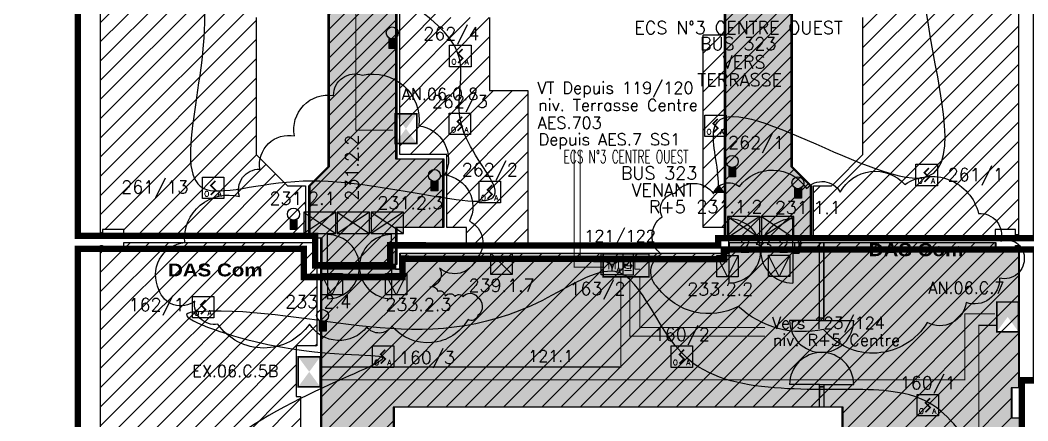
# Model space of a CAD drawing. Header units: millimetres. Extents: x 118.5 to 196.2, y -9.6 to 71.6.
# Drawn here: x 125.85 to 149.42, y 16.77 to 26.13 of the extents above; entities that cross this region are included whole.
import ezdxf
from ezdxf.enums import TextEntityAlignment as Align

# ---------------------------------------------------------------- set-up
doc = ezdxf.new("R2010")
doc.units = ezdxf.units.MM
for name, pattern in [('CACHE2', [4.7625, 3.175, -1.5875]), ('CONTINU', [0]), ('SLD', [0])]:
    doc.linetypes.add(name, pattern=pattern)
for name, color, linetype in [('ATEIS MISE EN SECURITE', 7, 'Continuous'), ('ATEIS ZONES MES', 7, 'Continuous'), ('JCC-ADRESSAGE', 6, 'Continuous'), ('JCC-ALARME GENERALE SELECTIVE', 3, 'Continuous'), ('JCC-CCF', 6, 'Continuous'), ('JCC-DECLENCHEUR MANUEL AVEC ISOLATEUR', 5, 'Continuous'), ('JCC-FILERIE SDI', 6, 'Continuous'), ('JCC-INDICATEUR ACTION', 1, 'Continuous'), ('JCC-LOCAUX', 4, 'Continuous'), ('JCC-OPTIQUE_A', 1, 'Continuous'), ('JCC-UAE-SDI', 7, 'Continuous'), ('JCC-VENTOUSE_PCF', 1, 'Continuous'), ('JCC-ZONING ZDA-ZDM', 5, 'Continuous'), ('PORTES', 8, 'Continuous')]:
    doc.layers.add(name, color=color, linetype=linetype)
doc.styles.add('ARIAL', font='')
doc.styles.add('HELVL', font='ROMAND.SHX')
doc.styles.add('LOCAUX', font='romans.shx', dxfattribs={"width": 0.75})
doc.styles.add('ROMANC', font='romanc')
doc.styles.get("Standard").update_dxf_attribs({"font": 'romans.shx'})
doc.styles.add('TEXTE', font='romans.shx')
doc.styles.get('ARIAL').set_extended_font_data('Arial Black')
pattern_1 = [(45, (127.22776, -4.50796), (-0.2245064, 0.2245064), [])]

# ---------------------------------------------------------------- blocks, each defined once
blk = doc.blocks.new('alarme générale selective')
at = {"layer": 'JCC-ALARME GENERALE SELECTIVE', "color": 0}
for p, q in [((2.5, -2.5), (-2.5, 2.5)), ((-2.5, -2.5), (2.5, 2.5))]:
    blk.add_line(p, q, dxfattribs=at)
blk.add_lwpolyline([(-2.5, 2.5), (2.5, 2.5), (2.5, -2.5), (-2.5, -2.5)], close=True, dxfattribs=at)
at = {"layer": 'JCC-ADRESSAGE', "style": 'TEXTE'}
blk.add_attdef('ADRESSE', text='', height=3, dxfattribs=at).set_placement((0, 5), align=Align.MIDDLE)
at = {"layer": 'JCC-LOCAUX', "style": 'LOCAUX', "width": 0.85, "flags": 8}
for p in [(0, 13.75), (0, 11.25), (0, 8.75)]:
    blk.add_attdef('PIECE', text='', height=1.75, dxfattribs=at).set_placement(p, align=Align.MIDDLE)
blk = doc.blocks.new('clapet coupe feu_Réarm élect')
at = {"layer": 'JCC-CCF'}
h = blk.add_hatch(color=0, dxfattribs=at)
h.paths.add_polyline_path([(-3.76, 2.5), (-3.76, -2.5), (0, 0)])
h.paths.add_polyline_path([(3.76, 2.5), (0, 0), (3.76, -2.5)])
at = {"layer": 'JCC-CCF', "color": 0}
for p, q in [((3.76, 2.5), (-3.76, -2.5)), ((-3.76, 2.5), (3.76, -2.5))]:
    blk.add_line(p, q, dxfattribs=at)
blk.add_lwpolyline([(3.76, 2.5), (-3.76, 2.5), (-3.76, -2.5), (3.76, -2.5)], close=True, dxfattribs=at)
at = {"layer": 'JCC-ADRESSAGE', "style": 'TEXTE'}
blk.add_attdef('ADRESSE', text='', height=3, dxfattribs=at).set_placement((0, 5), align=Align.MIDDLE)
at = {"layer": 'JCC-LOCAUX', "style": 'LOCAUX', "width": 0.85, "flags": 8}
for p in [(0, 13.75), (0, 11.25), (0, 8.75)]:
    blk.add_attdef('PIECE', text='', height=1.75, dxfattribs=at).set_placement(p, align=Align.MIDDLE)
blk = doc.blocks.new('ventouse PCF')
at = {"layer": 'JCC-VENTOUSE_PCF'}
blk.add_hatch(color=0, dxfattribs=at).paths.add_polyline_path([(0, -2.5), (2.5, 2.5), (-2.5, 2.5)])
at = {"layer": 'JCC-VENTOUSE_PCF', "color": 0}
for p, q in [((0, -2.5), (-2.5, 2.5)), ((2.5, 2.5), (0, -2.5))]:
    blk.add_line(p, q, dxfattribs=at)
blk.add_lwpolyline([(-2.5, 2.5), (2.5, 2.5), (2.5, -2.5), (-2.5, -2.5)], close=True, dxfattribs=at)
at = {"layer": 'JCC-ADRESSAGE', "style": 'TEXTE'}
blk.add_attdef('ADRESSE', text='', height=3, dxfattribs=at).set_placement((0, 5), align=Align.MIDDLE)
at = {"layer": 'JCC-LOCAUX', "style": 'LOCAUX', "width": 0.85, "flags": 8}
for p in [(0, 13.75), (0, 11.25), (0, 8.75)]:
    blk.add_attdef('PIECE', text='', height=1.75, dxfattribs=at).set_placement(p, align=Align.MIDDLE)
blk = doc.blocks.new('indicateur action')
at = {"layer": 'JCC-INDICATEUR ACTION'}
blk.add_hatch(color=0, dxfattribs=at).paths.add_polyline_path([(0.8, -0.05, -0.315344), (-0.8, -0.05), (-0.8, -2.5), (0.8, -2.5)])
at = {"layer": 'JCC-INDICATEUR ACTION', "color": 0}
for p, q in [((-0.8, -0.05), (-0.8, -2.5)), ((0.8, -0.05), (0.8, -2.5)), ((0.8, -2.5), (-0.8, -2.5))]:
    blk.add_line(p, q, dxfattribs=at)
blk.add_circle((0, 1.1), 1.4, dxfattribs=at)
at = {"layer": 'JCC-ADRESSAGE', "style": 'TEXTE'}
blk.add_attdef('ADRESSE', text='', height=3, dxfattribs=at).set_placement((0, 5), align=Align.MIDDLE)
at = {"layer": 'JCC-LOCAUX', "lineweight": 0, "style": 'LOCAUX', "width": 0.75, "flags": 8}
for p in [(0, 13.75), (0, 11.25), (0, 8.75)]:
    blk.add_attdef('PIECE', text='', height=1.75, dxfattribs=at).set_placement(p, align=Align.MIDDLE)
blk = doc.blocks.new('déclencheur manuel avec isolateur')
at = {"layer": 'JCC-DECLENCHEUR MANUEL AVEC ISOLATEUR', "color": 0}
for p, q in [((2.5, 2.5), (5.02, 2.5)), ((5.02, -2.5), (5.02, 2.5)), ((0, 0), (0, -1.66)), ((2.5, -2.5), (5.02, -2.5))]:
    blk.add_line(p, q, dxfattribs=at)
blk.add_lwpolyline([(-2.5, 2.5), (2.5, 2.5), (2.5, -2.5), (-2.5, -2.5)], close=True, dxfattribs=at)
blk.add_arc((0, 1.66), 1.66, 180, 0, dxfattribs=at)
at = {"layer": 'JCC-ADRESSAGE', "style": 'TEXTE'}
blk.add_attdef('ADRESSE', text='', height=3, dxfattribs=at).set_placement((0, 5), align=Align.MIDDLE)
at = {"layer": 'JCC-DECLENCHEUR MANUEL AVEC ISOLATEUR', "color": 0}
blk.add_text('ICC', height=1.668, rotation=90, dxfattribs=at).set_placement((3.76, 0), align=Align.MIDDLE_CENTER)
blk.add_text('A', height=1.25, dxfattribs=at).set_placement((1.5, -2), align=Align.CENTER)
at = {"layer": 'JCC-LOCAUX', "style": 'LOCAUX', "width": 0.85, "flags": 8}
for p in [(0, 13.75), (0, 11.25), (0, 8.75)]:
    blk.add_attdef('PIECE', text='', height=1.75, dxfattribs=at).set_placement(p, align=Align.MIDDLE)
blk = doc.blocks.new('optique_a')
at = {"layer": 'JCC-OPTIQUE_A', "color": 0}
blk.add_lwpolyline([(-2.5, 2.5), (2.5, 2.5), (2.5, -2.5), (-2.5, -2.5)], close=True, dxfattribs=at)
at = {"layer": 'JCC-OPTIQUE_A', "color": 0, "const_width": 0.385}
blk.add_lwpolyline([(0.54, 1.63), (-0.54, 0.54), (0.54, -0.54), (-0.54, -1.63)], dxfattribs=at)
at = {"layer": 'JCC-ADRESSAGE', "style": 'TEXTE'}
blk.add_attdef('ADRESSE', text='', height=3, dxfattribs=at).set_placement((0, 5), align=Align.MIDDLE)
at = {"layer": 'JCC-LOCAUX', "style": 'LOCAUX', "width": 0.85, "flags": 8}
for p in [(0, 13.75), (0, 11.25), (0, 8.75)]:
    blk.add_attdef('PIECE', text='', height=1.75, dxfattribs=at).set_placement(p, align=Align.MIDDLE)
at = {"layer": 'JCC-OPTIQUE_A', "color": 0}
for s, p in [('O', (-1.5, -2)), ('A', (1.5, -2))]:
    blk.add_text(s, height=1.25, dxfattribs=at).set_placement(p, align=Align.CENTER)
blk = doc.blocks.new("VOLETS D'AMENEE D'AIR DESENFUMAGE")
at = {"color": 3, "linetype": 'SLD', "const_width": 0.373}
blk.add_lwpolyline([(0, 5.12), (0, 0), (6.97, 0), (6.97, 5.12)], close=True, dxfattribs=at)
at = {"color": 3, "linetype": 'SLD'}
blk.add_solid([(0, 5.12), (0, 0), (6.97, 0), (6.97, 5.12)], dxfattribs=at)
blk = doc.blocks.new('A$C20DD5AA8')
at = {"color": 4, "linetype": 'Continuous', "const_width": 0.364}
blk.add_lwpolyline([(0.18, 5.52), (0.18, 0.18), (10.88, 0.18), (10.88, 5.52)], close=True, dxfattribs=at)
at = {"linetype": 'Continuous', "style": 'ROMANC'}
blk.add_text('MD4L', height=2.183, dxfattribs=at).set_placement((1.13, 2))
blk = doc.blocks.new("VOLETS D'EXTRACTION DE DESENFUMAGE")
at = {"color": 1, "linetype": 'SLD', "const_width": 0.373}
blk.add_lwpolyline([(0, 5.12), (0, 0), (6.97, 0), (6.97, 5.12)], close=True, dxfattribs=at)
at = {"color": 1, "linetype": 'SLD'}
blk.add_solid([(0, 5.12), (0, 0), (6.97, 0), (6.97, 5.12)], dxfattribs=at)

msp = doc.modelspace()

# ---------------------------------------------------------------- hatches: boundary and pattern name
at = {"layer": 'ATEIS ZONES MES'}
h = msp.add_hatch(dxfattribs=at)
h.set_pattern_fill('DOTS', color=5, scale=0.1, style=0)
h.set_pattern_definition([(0, (161.65728, -4.50796), (0.079375, 0.15875), [0, -0.15875])])
h.paths.add_polyline_path([(142.359, 37.877), (142.359, 21.042), (144.359, 21.042), (144.359, 22.262), (143.909, 22.712), (143.909, 26.473), (144.359, 26.923), (144.359, 29.462), (143.909, 29.912), (143.909, 33.673), (144.359, 34.123), (144.359, 36.662), (143.909, 37.112), (143.909, 40.872), (144.359, 41.322), (144.359, 42.992), (145.959, 42.992), (145.959, 44.472), (141.539, 44.472), (141.539, 47.827), (139.609, 47.827), (139.609, 44.562), (139.159, 44.112), (139.159, 42.492), (134.429, 42.492), (134.429, 42.617), (132.634, 42.617), (132.634, 41.272), (133.084, 40.822), (133.084, 37.112), (132.634, 36.662), (132.634, 34.122), (133.084, 33.672), (133.084, 29.912), (132.634, 29.462), (132.634, 26.923), (133.084, 26.473), (133.084, 22.712), (132.634, 22.262), (132.634, 21.042), (132.919, 21.042), (132.919, 20.423), (134.659, 20.423), (134.659, 21.292), (135.758, 21.292), (135.758, 22.892), (134.659, 22.892), (134.659, 40.611), (135.819, 40.611), (135.819, 40.011), (134.759, 40.011), (134.759, 37.877)])
h = msp.add_hatch(dxfattribs=at)
h.set_pattern_fill('DOTS', color=1, scale=0.1, style=0)
h.set_pattern_definition([(0, (154.57804, -4.50796), (0.079375, 0.15875), [0, -0.15875])])
h.paths.add_polyline_path([(132.906, 20.323), (134.646, 20.323), (134.646, 20.319), (134.746, 20.319), (134.746, 20.692), (138.166, 20.692), (142.441, 20.692), (142.441, 20.942), (143.991, 20.942), (144.564, 20.942), (148.671, 20.942), (148.671, 20.742), (149.146, 20.742), (149.146, 20.868), (149.219, 20.868), (149.216, 17.542), (149.046, 17.542), (149.046, 16.842), (149.246, 16.842), (149.246, 12.267), (149.246, 9.257), (139.557, 9.257), (139.557, 10.992), (140.082, 10.992), (140.082, 11.557), (142.274, 11.557), (142.276, 11.557), (142.276, 10.992), (145.096, 10.992), (145.096, 17.092), (134.596, 17.092), (134.596, 13.843), (132.906, 13.843)])
at = {"layer": 'JCC-FILERIE SDI'}
msp.add_hatch(color=1, dxfattribs=at).paths.add_polyline_path([(142.069, 22.111), (142.305, 22.111), (142.187, 22.267)])
at = {"layer": 'JCC-ZONING ZDA-ZDM'}
h = msp.add_hatch(dxfattribs=at)
h.set_pattern_fill('ANSI31', color=56, scale=0.075, style=0)
h.set_pattern_definition([(45, (127.22776, -4.50796), (-0.1683798, 0.1683798), [])])
h.paths.add_polyline_path([(142.328, 37.877), (142.328, 21.042), (144.328, 21.042), (144.328, 22.262), (143.878, 22.712), (143.878, 26.473), (144.328, 26.923), (144.328, 29.462), (143.878, 29.912), (143.878, 33.673), (144.328, 34.123), (144.328, 36.662), (143.878, 37.112), (143.878, 40.872), (144.328, 41.322), (144.328, 42.992), (145.928, 42.992), (145.928, 44.472), (141.508, 44.472), (141.508, 47.827), (139.578, 47.827), (139.578, 44.562), (139.128, 44.112), (139.128, 42.492), (134.398, 42.492), (134.398, 42.617), (132.603, 42.617), (132.603, 41.272), (133.053, 40.822), (133.053, 37.112), (132.603, 36.662), (132.603, 34.122), (133.053, 33.672), (133.053, 29.912), (132.603, 29.462), (132.603, 26.923), (133.053, 26.473), (133.053, 22.712), (132.603, 22.262), (132.603, 21.042), (132.888, 21.042), (132.888, 20.423), (134.628, 20.423), (134.628, 21.292), (135.727, 21.292), (135.727, 22.892), (134.628, 22.892), (134.628, 40.611), (135.788, 40.611), (135.788, 40.011), (134.728, 40.011), (134.728, 37.877)])
h = msp.add_hatch(dxfattribs=at)
h.set_pattern_fill('ANSI31', color=4, scale=0.1, style=0)
h.set_pattern_definition(pattern_1)
edge = h.paths.add_edge_path()
edge.add_line((126.383, 42.492), (132.523, 42.492))
edge.add_line((132.523, 42.492), (132.523, 41.272))
edge.add_line((132.523, 41.272), (132.103, 41.272))
edge.add_line((132.103, 41.272), (131.373, 40.542))
edge.add_line((131.373, 40.542), (131.373, 37.392))
edge.add_line((131.373, 37.392), (132.103, 36.662))
edge.add_line((132.103, 36.662), (132.523, 36.662))
edge.add_line((132.523, 36.662), (132.551, 35.298))
edge.add_line((132.551, 35.298), (132.551, 34.122))
edge.add_line((132.551, 34.122), (132.103, 34.122))
edge.add_line((132.103, 34.122), (131.373, 33.392))
edge.add_line((131.373, 33.392), (131.373, 30.192))
edge.add_line((131.373, 30.192), (132.103, 29.462))
edge.add_line((132.103, 29.462), (132.523, 29.462))
edge.add_line((132.523, 29.462), (132.523, 28.242))
edge.add_line((132.523, 28.242), (132.523, 26.923))
edge.add_line((132.523, 26.923), (132.103, 26.923))
edge.add_line((132.103, 26.923), (131.373, 26.193))
edge.add_line((131.373, 26.193), (131.373, 22.992))
edge.add_line((131.373, 22.992), (132.103, 22.262))
edge.add_line((132.103, 22.262), (132.523, 22.262))
edge.add_line((132.523, 22.262), (132.523, 21.042))
edge.add_line((132.523, 21.042), (128.278, 21.042))
edge.add_line((128.278, 21.042), (128.278, 21.242))
edge.add_line((128.278, 21.242), (127.778, 21.242))
edge.add_line((127.778, 21.242), (127.778, 21.117))
edge.add_line((127.778, 21.117), (127.733, 21.117))
edge.add_line((127.733, 21.117), (127.733, 28.092))
edge.add_line((127.733, 28.092), (127.733, 28.292))
edge.add_line((127.733, 28.292), (126.383, 28.292))
edge.add_line((126.383, 28.292), (126.383, 42.492))
h = msp.add_hatch(dxfattribs=at)
h.set_pattern_fill('ANSI31', color=4, scale=0.1, style=0)
h.set_pattern_definition(pattern_1)
h.paths.add_polyline_path([(144.408, 42.542), (148.678, 42.542), (148.678, 42.442), (149.198, 42.442), (149.198, 21.117), (149.128, 21.117), (149.128, 21.242), (148.653, 21.242), (148.653, 21.042), (144.408, 21.042), (144.408, 22.24), (144.408, 22.262), (144.828, 22.262), (144.91, 22.344), (145.558, 22.992), (145.558, 26.193), (144.828, 26.923), (144.408, 26.923), (144.408, 28.316), (144.408, 29.462), (144.828, 29.462), (145.558, 30.192), (145.558, 33.393), (144.828, 34.123), (144.408, 34.123), (144.408, 36.662), (144.828, 36.662), (144.91, 36.744), (145.558, 37.392), (145.558, 40.592), (144.828, 41.322), (144.408, 41.322)])
h = msp.add_hatch(dxfattribs=at)
h.set_pattern_fill('ANSI31', color=31, scale=0.1, style=0)
h.set_pattern_definition(pattern_1)
h.paths.add_polyline_path([(142.228, 30.642), (137.428, 30.642), (137.428, 28.292), (135.826, 28.292), (135.826, 27.992), (135.826, 26.292), (135.826, 26.192), (136.826, 26.192), (136.826, 24.592), (136.826, 24.492), (137.728, 24.492), (137.728, 20.842), (136.287, 20.842), (136.287, 21.292), (135.827, 21.292), (135.827, 22.992), (134.728, 22.992), (134.728, 37.777), (142.228, 37.777), (142.228, 35.642), (141.828, 35.642), (141.828, 35.142), (142.228, 35.142)])
h = msp.add_hatch(dxfattribs=at)
h.set_pattern_fill('ANSI31', color=31, scale=0.1, style=0)
h.set_pattern_definition(pattern_1)
h.paths.add_polyline_path([(142.328, 21.292), (141.828, 21.292), (141.828, 25.792), (142.328, 25.792)])
h = msp.add_hatch(dxfattribs=at)
h.set_pattern_fill('ANSI31', color=201, scale=0.1, style=0)
h.set_pattern_definition(pattern_1)
edge = h.paths.add_edge_path()
edge.add_line((127.733, 20.868), (127.778, 20.868))
edge.add_line((127.778, 20.868), (127.778, 20.742))
edge.add_line((127.778, 20.742), (128.278, 20.742))
edge.add_line((128.278, 20.742), (128.278, 20.942))
edge.add_line((128.278, 20.942), (132.788, 20.942))
edge.add_line((132.788, 20.942), (132.788, 18.522))
edge.add_line((132.788, 18.522), (132.308, 18.522))
edge.add_line((132.308, 18.522), (132.308, 17.342))
edge.add_line((132.308, 17.342), (132.408, 17.342))
edge.add_line((132.408, 17.342), (132.408, 16.527))
edge.add_line((132.408, 16.527), (132.788, 16.527))
edge.add_line((132.788, 16.527), (132.788, 13.742))
edge.add_line((132.788, 13.742), (134.578, 13.743))
edge.add_line((134.578, 13.743), (134.578, 13.492))
edge.add_line((134.578, 13.492), (135.178, 13.492))
edge.add_line((135.178, 13.492), (135.178, 13.692))
edge.add_line((135.178, 13.692), (139.438, 13.692))
edge.add_line((139.438, 13.692), (139.438, 9.257))
edge.add_line((139.438, 9.257), (139.028, 9.257))
edge.add_line((139.028, 9.257), (139.028, 9.157))
edge.add_line((139.028, 9.157), (146.308, 9.157))
edge.add_line((146.308, 9.157), (146.308, 8.677))
edge.add_line((146.308, 8.677), (147.388, 8.677))
edge.add_line((147.388, 8.677), (147.388, 6.617))
edge.add_line((147.388, 6.617), (141.228, 6.617))
edge.add_line((141.228, 6.617), (141.228, 6.621))
edge.add_line((141.228, 6.621), (141.228, 7.067))
edge.add_line((141.228, 7.067), (140.628, 7.067))
edge.add_line((140.628, 7.067), (140.628, 6.855))
edge.add_line((140.628, 6.855), (133.628, 6.855))
edge.add_line((133.628, 6.855), (133.628, 7.142))
edge.add_line((133.628, 7.142), (133.428, 7.142))
edge.add_line((133.428, 7.142), (133.382, 7.142))
edge.add_line((133.382, 7.142), (131.678, 7.142))
edge.add_line((131.678, 7.142), (131.678, 6.742))
edge.add_line((131.678, 6.742), (127.733, 6.742))
edge.add_line((127.733, 6.742), (127.733, 20.868))
h = msp.add_hatch(dxfattribs=at)
h.set_pattern_fill('ANSI31', color=113, scale=0.1, style=0)
h.set_pattern_definition(pattern_1)
h.paths.add_polyline_path([(132.888, 20.323), (134.628, 20.323), (134.628, 20.319), (134.728, 20.319), (134.728, 20.692), (138.148, 20.692), (142.422, 20.692), (142.422, 20.942), (143.972, 20.942), (144.546, 20.942), (148.653, 20.942), (148.653, 20.742), (149.128, 20.742), (149.128, 20.868), (149.2, 20.868), (149.198, 17.542), (149.028, 17.542), (149.028, 16.842), (149.228, 16.842), (149.228, 12.267), (149.228, 9.257), (139.538, 9.257), (139.538, 10.992), (140.063, 10.992), (140.063, 11.557), (142.255, 11.557), (142.258, 11.557), (142.258, 10.992), (145.078, 10.992), (145.078, 17.092), (134.578, 17.092), (134.578, 13.843), (132.888, 13.843)])

# ---------------------------------------------------------------- linework, layer by layer
at = {"layer": 'ATEIS MISE EN SECURITE', "color": 3, "const_width": 0.025}
msp.add_lwpolyline([(134.692, 38.12), (133.701, 38.12), (133.701, 23.566), (134.573, 23.566)], dxfattribs=at)
at = {"layer": 'ATEIS MISE EN SECURITE', "color": 1, "linetype": 'CACHE2', "ltscale": 0.1, "const_width": 0.025}
for points in [[(139.472, 20.361), (138.811, 20.361), (138.811, 23.08)], [(140.112, 20.118), (140.112, 18.753), (143.272, 18.753)]]:
    msp.add_lwpolyline(points, dxfattribs=at)
at = {"layer": 'ATEIS MISE EN SECURITE', "color": 5, "linetype": 'CACHE2', "ltscale": 0.1, "const_width": 0.025}
msp.add_lwpolyline([(139.477, 20.512), (138.946, 20.512), (138.946, 23.077)], dxfattribs=at)
at = {"layer": 'ATEIS MISE EN SECURITE', "color": 3, "linetype": 'CONTINU', "const_width": 0.025}
for points in [[(139.899, 20.133), (139.899, 18.03), (132.876, 18.03)], [(132.876, 17.729), (147.943, 17.729), (147.943, 19.272), (148.649, 19.272)], [(148.677, 19.003), (148.27, 19.003), (148.27, 10.912), (146.94, 10.912), (146.94, 9.208)]]:
    msp.add_lwpolyline(points, dxfattribs=at)
at = {"layer": 'ATEIS MISE EN SECURITE', "color": 4, "linetype": 'CACHE2', "ltscale": 0.1, "const_width": 0.025}
msp.add_lwpolyline([(140.343, 20.118), (140.343, 18.952), (143.272, 18.952)], dxfattribs=at)
at = {"layer": 'ATEIS ZONES MES', "color": 5}
for points in [[(144.359, 42.992), (144.359, 41.322), (143.909, 40.872), (143.909, 37.112), (144.359, 36.662), (144.359, 34.183), (144.359, 34.123), (143.909, 33.673), (143.909, 29.912), (144.359, 29.462), (144.359, 26.923), (143.909, 26.473), (143.909, 22.712), (144.359, 22.262), (144.359, 21.042), (143.909, 21.042), (142.453, 21.042), (142.359, 21.042), (142.359, 21.292)], [(134.659, 40.611), (134.659, 22.892), (135.758, 22.892), (135.758, 21.292), (134.659, 21.292), (134.659, 21.042), (134.659, 20.423), (132.919, 20.423), (132.919, 21.042), (132.634, 21.042), (132.634, 21.102), (132.634, 22.262), (133.084, 22.712), (133.084, 26.473)], [(142.359, 21.292), (142.359, 37.877)]]:
    msp.add_lwpolyline(points, dxfattribs=at)
at = {"layer": 'ATEIS ZONES MES', "color": 1}
for points in [[(132.906, 20.323), (134.646, 20.323), (134.646, 20.319), (134.746, 20.319), (134.746, 20.692), (138.166, 20.692), (142.441, 20.692), (142.441, 20.942), (143.991, 20.942), (144.564, 20.942), (148.671, 20.942), (148.671, 20.742), (149.146, 20.742), (149.146, 20.868), (149.219, 20.868), (149.216, 17.542), (149.046, 17.542), (149.046, 16.842), (149.246, 16.842), (149.246, 12.267)], [(132.906, 13.843), (132.906, 20.323)], [(145.096, 10.992), (145.096, 17.092), (134.596, 17.092), (134.596, 13.843)]]:
    msp.add_lwpolyline(points, dxfattribs=at)
at = {"layer": 'JCC-CCF'}
for points in [[(130.985, 22.01, -0.520567), (131.458, 22.652, -0.520567), (132.269, 23.429, -0.520567), (133.181, 24.374, -0.520567), (133.857, 24.847, -0.520567), (135.176, 23.665, -0.520567), (135.784, 22.517, -0.520567), (136.358, 21.436, -0.520567), (136.513, 20.555, -0.520567), (135.662, 20.338, -0.520567), (135.434, 19.894, -0.520567), (135.609, 19.802, -0.520567), (135.793, 19.687, -0.520567), (136.024, 19.676, -0.520567), (136.214, 19.671, -0.520567), (136.537, 19.671, -0.520567), (136.553, 19.23, -0.520567), (136.328, 19.141, -0.520567), (134.544, 18.984, -0.520567), (133.961, 18.965, -0.520567), (132.62, 19.032, -0.520567), (130.474, 19.032, -0.520567), (129.937, 19.568, -0.520567), (129.099, 19.836, -0.520567), (129.702, 20.942, -0.520567)], [(142.648, 19.443, -0.36891), (140.777, 19.874, -0.520567), (140.844, 20.669, -0.520567), (140.866, 21.536, -0.520567), (141.169, 22.094, -0.520567), (142.067, 22.079, -0.520567), (142.674, 22.245, -0.520567), (144.244, 22.198, -0.520567), (145.032, 22.113, -0.520567), (146.544, 22.295, -0.520567), (148.264, 21.618, -0.520567), (148.785, 20.967, -0.520567), (149.333, 20.602, -0.520567), (148.759, 20.107, -0.520567), (147.977, 19.534, -0.520567), (147.065, 19.066, -0.520567), (144.641, 18.909, -0.24614)]]:
    msp.add_lwpolyline(points, format="xyb", close=True, dxfattribs=at)
at = {"layer": 'JCC-FILERIE SDI', "color": 1}
for p, q in [((142.187, 22.267), (142.069, 22.111)), ((142.187, 22.267), (142.069, 22.111)), ((142.187, 22.267), (142.305, 22.111)), ((142.187, 22.267), (142.305, 22.111)), ((142.069, 22.111), (142.305, 22.111)), ((142.069, 22.111), (142.305, 22.111))]:
    msp.add_line(p, q, dxfattribs=at)
at = {"layer": 'JCC-FILERIE SDI', "color": 1, "start_tangent": (0, 1), "end_tangent": (0, -1)}
msp.add_spline([(142.187, 22.267), (142.076, 23.571), (147.083, 22.485), (147.052, 26.311), (147.117, 29.565), (147.141, 33.994), (147.164, 36.571), (147.188, 41.331), (143.828, 42.492), (137.14, 43.95), (140.516, 39.984), (139.315, 40.057), (136.944, 40.858), (135.051, 41.237), (129.136, 41.142), (131.62, 39.936), (129.207, 36.957), (129.254, 33.993), (129.183, 29.281), (130.13, 26.727), (130.13, 22.211), (132.472, 22.377), (136.944, 22.235), (136.163, 23.725), (136.092, 25.356), (133.915, 27.555), (136.518, 29.754), (136.281, 33.584), (136.872, 36.098), (133.796, 37.635), (134.269, 40.213), (135.381, 39.716), (139.048, 38.676), (143.402, 40.283), (143.165, 38.416), (143.094, 37.115), (140.563, 36.335), (139.971, 32.859), (143.418, 31.288), (143.19, 28.455), (143.206, 26.362)], degree=3, dxfattribs=at)
at = {"layer": 'JCC-FILERIE SDI', "color": 3}
msp.add_open_spline([(148.2, 12.271), (148.391, 12.315), (148.713, 12.433), (149.343, 14.162), (148.109, 16.483), (146.466, 17.807), (141.029, 17.049), (140.302, 21.022), (135.747, 17.862), (132.736, 19.502), (129.306, 19.274), (132.273, 18.152), (136.336, 18.593), (128.213, 16.286), (129.983, 9.235), (136.567, 9.023), (141.224, 14.469), (143.089, 10.32), (138.831, 7.259), (147.85, 6.685), (143.543, 9.987), (145.195, 10.72), (145.614, 10.72)], degree=3, knots=[1.866317, 1.866317, 1.866317, 1.866317, 2.499303, 2.694727, 7.612562, 10.175746, 13.514039, 16.20986, 17.947167, 25.967359, 26.198536, 27.853692, 30.854389, 35.829054, 40.914072, 46.736332, 52.711675, 54.502322, 57.599878, 61.986616, 64.492387, 65.749976, 65.749976, 65.749976, 65.749976], dxfattribs=at)
at = {"layer": 'JCC-ZONING ZDA-ZDM', "color": 56}
for points in [[(144.328, 42.992), (144.328, 41.322), (143.878, 40.872), (143.878, 37.112), (144.328, 36.662), (144.328, 34.183), (144.328, 34.123), (143.878, 33.673), (143.878, 29.912), (144.328, 29.462), (144.328, 26.923), (143.878, 26.473), (143.878, 22.712), (144.328, 22.262), (144.328, 21.042), (143.878, 21.042), (142.422, 21.042), (142.328, 21.042), (142.328, 21.292)], [(134.628, 40.611), (134.628, 22.892), (135.727, 22.892), (135.727, 21.292), (134.628, 21.292), (134.628, 21.042), (134.628, 20.423), (132.888, 20.423), (132.888, 21.042), (132.603, 21.042), (132.603, 21.102), (132.603, 22.262), (133.053, 22.712), (133.053, 26.473)], [(142.328, 21.292), (142.328, 37.877)]]:
    msp.add_lwpolyline(points, dxfattribs=at)
at = {"layer": 'JCC-ZONING ZDA-ZDM', "const_width": 0.15}
msp.add_lwpolyline([(125.927, 42.692), (125.927, 28.092), (127.202, 28.092), (127.202, 21.092), (128.127, 21.092), (128.127, 21.092), (128.127, 21.092), (128.127, 21.092), (128.127, 21.092), (128.127, 21.092), (132.754, 21.092), (132.754, 20.405), (134.505, 20.405), (134.505, 20.671), (134.505, 20.872), (142.177, 20.866), (142.177, 21.042), (149.608, 21.042), (149.608, 42.612), (145.667, 42.612), (145.667, 42.712)], dxfattribs=at)
at = {"layer": 'JCC-ZONING ZDA-ZDM', "color": 4}
for points in [[(149.198, 42.442), (149.198, 21.117), (149.128, 21.117), (149.128, 21.242), (148.653, 21.242), (148.653, 21.042), (144.408, 21.042), (144.408, 22.24), (144.408, 22.262), (144.828, 22.262), (144.91, 22.344), (145.558, 22.992), (145.558, 26.193)], [(131.373, 26.193), (131.373, 22.992), (132.103, 22.262), (132.523, 22.262), (132.523, 21.042), (128.278, 21.042), (128.278, 21.242), (127.778, 21.242), (127.778, 21.117), (127.733, 21.117), (127.733, 28.092)]]:
    msp.add_lwpolyline(points, dxfattribs=at)
at = {"layer": 'JCC-ZONING ZDA-ZDM', "color": 31}
msp.add_lwpolyline([(136.826, 26.192), (136.826, 24.592), (136.826, 24.492), (137.728, 24.492), (137.728, 20.842), (136.287, 20.842), (136.287, 21.292), (135.827, 21.292), (135.827, 22.992), (134.728, 22.992), (134.728, 37.777)], dxfattribs=at)
msp.add_lwpolyline([(142.328, 25.792), (142.328, 21.292), (141.828, 21.292), (141.828, 25.792)], close=True, dxfattribs=at)
at = {"layer": 'JCC-ZONING ZDA-ZDM', "color": 17, "const_width": 0.15}
msp.add_lwpolyline([(149.427, 20.775), (149.608, 20.775), (149.608, 17.717), (149.277, 17.717), (149.277, 9.257), (147.249, 9.253), (147.249, 6.617), (127.202, 6.617), (127.202, 20.792), (132.487, 20.792), (132.487, 20.132), (134.796, 20.132), (134.796, 20.56), (142.272, 20.55), (142.313, 20.55), (142.313, 20.775), (149.608, 20.775)], dxfattribs=at)
at = {"layer": 'JCC-ZONING ZDA-ZDM', "color": 201}
for points in [[(127.733, 20.868), (127.778, 20.868), (127.778, 20.742), (128.278, 20.742), (128.278, 20.942), (132.788, 20.942), (132.788, 18.522), (132.308, 18.522), (132.308, 17.342), (132.408, 17.342), (132.408, 16.527)], [(127.733, 6.742), (127.733, 20.868)]]:
    msp.add_lwpolyline(points, dxfattribs=at)
at = {"layer": 'JCC-ZONING ZDA-ZDM', "color": 113}
for points in [[(132.888, 20.323), (134.628, 20.323), (134.628, 20.319), (134.728, 20.319), (134.728, 20.692), (138.148, 20.692), (142.422, 20.692), (142.422, 20.942), (143.972, 20.942), (144.546, 20.942), (148.653, 20.942), (148.653, 20.742), (149.128, 20.742), (149.128, 20.868), (149.2, 20.868), (149.198, 17.542), (149.028, 17.542), (149.028, 16.842), (149.228, 16.842), (149.228, 12.267)], [(132.888, 13.843), (132.888, 20.323)], [(145.078, 10.992), (145.078, 17.092), (134.578, 17.092), (134.578, 13.843)]]:
    msp.add_lwpolyline(points, dxfattribs=at)
at = {"layer": 'PORTES', "linetype": 'Continuous'}
for p, q in [((142.422, 20.792), (142.422, 21.492)), ((143.922, 20.792), (143.922, 21.492)), ((142.372, 20.792), (142.328, 20.792)), ((142.372, 20.692), (142.372, 20.792)), ((142.372, 20.792), (142.422, 20.792)), ((142.422, 20.792), (142.422, 20.692)), ((143.972, 20.792), (143.922, 20.792)), ((143.922, 20.792), (143.922, 20.692)), ((143.972, 20.792), (143.972, 20.942)), ((143.972, 20.692), (143.972, 20.942)), ((143.972, 20.692), (143.972, 20.792)), ((144.072, 20.692), (144.072, 20.942)), ((144.072, 20.942), (144.072, 20.692)), ((144.546, 19.169), (144.546, 20.942)), ((144.546, 19.169), (144.546, 20.942)), ((144.646, 19.169), (144.646, 20.942)), ((144.646, 20.942), (144.646, 19.169)), ((134.628, 20.692), (134.628, 20.319)), ((134.628, 20.319), (134.628, 20.692)), ((134.728, 20.319), (134.728, 20.692)), ((134.728, 20.692), (134.728, 20.319)), ((142.372, 20.692), (142.328, 20.692)), ((142.422, 20.692), (142.372, 20.692)), ((142.422, 20.692), (142.422, 19.992)), ((143.922, 20.692), (143.922, 19.992)), ((143.922, 20.692), (143.972, 20.692)), ((143.972, 20.692), (144.072, 20.692)), ((144.072, 20.692), (143.972, 20.692)), ((132.988, 20.423), (132.888, 20.423)), ((132.888, 20.423), (132.988, 20.423)), ((132.988, 20.323), (132.888, 20.323)), ((132.988, 20.323), (132.888, 20.323)), ((132.988, 20.423), (132.988, 20.323)), ((134.588, 20.423), (134.628, 20.423)), ((134.588, 20.423), (134.588, 20.323)), ((134.588, 20.423), (134.628, 20.423)), ((134.588, 20.323), (134.588, 20.423)), ((134.628, 20.323), (134.588, 20.323)), ((134.628, 20.423), (134.628, 20.319)), ((134.628, 20.423), (134.628, 20.319)), ((134.628, 20.319), (134.728, 20.319)), ((134.728, 20.319), (134.628, 20.319)), ((144.646, 19.169), (144.546, 19.169)), ((144.546, 17.569), (144.546, 17.342)), ((144.546, 17.569), (144.646, 17.569)), ((144.546, 17.092), (144.546, 17.569)), ((144.646, 17.569), (144.646, 17.342)), ((144.646, 17.569), (144.646, 17.092))]:
    msp.add_line(p, q, dxfattribs=at)
at = {"layer": 'PORTES'}
for p, q in [((133.038, 20.423), (133.038, 21.123)), ((134.538, 20.423), (134.538, 21.123)), ((132.988, 20.323), (132.988, 20.423)), ((132.988, 20.423), (133.038, 20.423)), ((133.038, 20.323), (132.988, 20.323)), ((133.038, 20.423), (133.038, 20.323)), ((133.038, 20.323), (133.038, 19.623)), ((134.588, 20.423), (134.538, 20.423)), ((134.538, 20.423), (134.538, 20.323)), ((134.538, 20.323), (134.538, 19.623)), ((134.538, 20.323), (134.588, 20.323)), ((134.588, 20.323), (134.588, 20.423)), ((144.546, 19.119), (143.846, 19.119)), ((144.646, 19.169), (144.546, 19.169)), ((144.546, 19.169), (144.546, 19.119)), ((144.546, 19.119), (144.646, 19.119)), ((144.646, 19.119), (144.646, 19.169)), ((144.646, 19.119), (145.346, 19.119)), ((144.546, 17.619), (143.846, 17.619)), ((144.546, 17.569), (144.546, 17.619)), ((144.546, 17.619), (144.646, 17.619)), ((144.646, 17.569), (144.546, 17.569)), ((144.646, 17.619), (145.346, 17.619)), ((144.646, 17.619), (144.646, 17.569))]:
    msp.add_line(p, q, dxfattribs=at)
at = {"layer": 'PORTES', "linetype": 'Continuous'}
for centre, start, end in [((142.422, 20.742), 270, 90), ((143.922, 20.742), 90, 270)]:
    msp.add_arc(centre, 0.75, start, end, dxfattribs=at)
at = {"layer": 'PORTES'}
for centre, start, end in [((133.038, 20.373), 270, 90), ((134.538, 20.373), 90, 270), ((144.596, 19.119), 180.0187, 0.0187), ((144.596, 17.619), 0.0187, 180.0187)]:
    msp.add_arc(centre, 0.75, start, end, dxfattribs=at)

# ---------------------------------------------------------------- block references
at = {"layer": 'ATEIS MISE EN SECURITE', "linetype": 'Continuous', "xscale": 0.1, "yscale": 0.1, "zscale": 0.1, "rotation": 90}
for name, p in [("VOLETS D'AMENEE D'AIR DESENFUMAGE", (135.13, 23.25)), ("VOLETS D'AMENEE D'AIR DESENFUMAGE", (149.203, 18.851)), ("VOLETS D'EXTRACTION DE DESENFUMAGE", (132.869, 17.568))]:
    msp.add_blockref(name, p, dxfattribs=at)
at = {"layer": 'ATEIS MISE EN SECURITE', "color": 0, "xscale": 0.1, "yscale": 0.1, "zscale": 0.1}
msp.add_blockref('A$C20DD5AA8', (139.471, 20.118), dxfattribs=at)
at = {"layer": 'JCC-ALARME GENERALE SELECTIVE', "lineweight": 0}
ref = msp.add_blockref('alarme générale selective', (137.111, 20.44), dxfattribs=dict(at, xscale=0.1000000000000014, yscale=0.1000000000000014))
ref.add_attrib('ADRESSE', '239.1.7', dxfattribs={"layer": 'JCC-ADRESSAGE', "height": 0.3, "style": 'TEXTE'}).set_placement((137.111, 19.938), align=Align.MIDDLE)
at = {"layer": 'JCC-CCF', "lineweight": 0}
ref = msp.add_blockref('clapet coupe feu_Réarm élect', (133.643, 21.4), dxfattribs=dict(at, xscale=0.09999999999999432, yscale=0.09999999999999432))
ref.add_attrib('ADRESSE', '231.2.2', dxfattribs={"layer": 'JCC-ADRESSAGE', "height": 0.3, "rotation": 90, "style": 'TEXTE'}).set_placement((133.612, 22.687), align=Align.MIDDLE)
ref = msp.add_blockref('clapet coupe feu_Réarm élect', (132.861, 21.4), dxfattribs=dict(at, xscale=0.09999999999999432, yscale=0.09999999999999432))
ref.add_attrib('ADRESSE', '231.2.1', dxfattribs={"layer": 'JCC-ADRESSAGE', "height": 0.3, "style": 'TEXTE'}).set_placement((132.457, 21.969), align=Align.MIDDLE)
ref = msp.add_blockref('clapet coupe feu_Réarm élect', (134.439, 21.4), dxfattribs=dict(at, xscale=0.09999999999999432, yscale=0.09999999999999432))
ref.add_attrib('ADRESSE', '231.2.3', dxfattribs={"layer": 'JCC-ADRESSAGE', "height": 0.3, "style": 'TEXTE'}).set_placement((134.979, 21.866), align=Align.MIDDLE)
ref = msp.add_blockref('clapet coupe feu_Réarm élect', (142.773, 21.298), dxfattribs=dict(at, xscale=0.09999999999999432, yscale=0.09999999999999432))
ref.add_attrib('ADRESSE', '231.1.2', dxfattribs={"layer": 'JCC-ADRESSAGE', "height": 0.3, "style": 'TEXTE'}).set_placement((142.44, 21.775), align=Align.MIDDLE)
ref = msp.add_blockref('clapet coupe feu_Réarm élect', (143.569, 21.298), dxfattribs=dict(at, xscale=0.09999999999999432, yscale=0.09999999999999432))
ref.add_attrib('ADRESSE', '231.1.1', dxfattribs={"layer": 'JCC-ADRESSAGE', "height": 0.3, "style": 'TEXTE'}).set_placement((144.274, 21.755), align=Align.MIDDLE)
at = {"layer": 'JCC-DECLENCHEUR MANUEL AVEC ISOLATEUR'}
ref = msp.add_blockref('déclencheur manuel avec isolateur', (139.693, 20.434), dxfattribs=dict(at, xscale=0.1000000000000014, yscale=0.1000000000000014))
ref.add_attrib('ADRESSE', '163/2', dxfattribs={"layer": 'JCC-ADRESSAGE', "height": 0.3, "style": 'TEXTE'}).set_placement((139.353, 19.837), align=Align.MIDDLE)
at = {"layer": 'JCC-INDICATEUR ACTION', "lineweight": 0, "xscale": 0.1000000000000014, "yscale": 0.1000000000000014}
for p in [(134.554, 25.724), (142.504, 22.722), (135.54, 22.396), (144.042, 22.226), (132.245, 21.492), (132.926, 19.12)]:
    msp.add_blockref('indicateur action', p, dxfattribs=at)
at = {"layer": 'JCC-OPTIQUE_A', "lineweight": 0}
ref = msp.add_blockref('optique_a', (136.147, 25.296), dxfattribs=dict(at, xscale=0.1000000000000014, yscale=0.1000000000000014))
ref.add_attrib('ADRESSE', '262/4', dxfattribs={"layer": 'JCC-ADRESSAGE', "height": 0.3, "style": 'TEXTE'}).set_placement((135.936, 25.796), align=Align.MIDDLE)
for p, xscale, yscale, values in [((136.137, 23.712), 0.1000000000000014, 0.1000000000000014, {'ADRESSE': '262/3'}), ((136.836, 22.118), 0.1000000000000014, 0.1000000000000014, {'ADRESSE': '262/2'}), ((141.326, 18.271), 0.09999999999999432, 0.09999999999999432, {'ADRESSE': '160/2'}), ((147.079, 17.137), 0.09999999999999432, 0.09999999999999432, {'ADRESSE': '160/1'})]:
    msp.add_blockref('optique_a', p, dxfattribs=dict(at, xscale=xscale, yscale=yscale)).add_auto_attribs(values)
ref = msp.add_blockref('optique_a', (142.113, 23.663), dxfattribs=dict(at, xscale=0.1000000000000014, yscale=0.1000000000000014))
ref.add_attrib('ADRESSE', '262/1', dxfattribs={"layer": 'JCC-ADRESSAGE', "height": 0.3, "style": 'TEXTE'}).set_placement((143.065, 23.254), align=Align.MIDDLE)
ref = msp.add_blockref('optique_a', (147.052, 22.516), dxfattribs=dict(at, xscale=0.1000000000000014, yscale=0.1000000000000014))
ref.add_attrib('ADRESSE', '261/1', dxfattribs={"layer": 'JCC-ADRESSAGE', "height": 0.3, "style": 'TEXTE'}).set_placement((148.199, 22.502), align=Align.MIDDLE)
ref = msp.add_blockref('optique_a', (130.366, 22.214), dxfattribs=dict(at, xscale=0.1000000000000014, yscale=0.1000000000000014))
ref.add_attrib('ADRESSE', '261/13', dxfattribs={"layer": 'JCC-ADRESSAGE', "height": 0.3, "style": 'TEXTE'}).set_placement((129.002, 22.214), align=Align.MIDDLE)
ref = msp.add_blockref('optique_a', (130.133, 19.43), dxfattribs=dict(at, xscale=0.1000000000000014, yscale=0.1000000000000014))
ref.add_attrib('ADRESSE', '162/1', dxfattribs={"layer": 'JCC-ADRESSAGE', "height": 0.3, "style": 'TEXTE'}).set_placement((129.044, 19.463), align=Align.MIDDLE)
ref = msp.add_blockref('optique_a', (134.339, 18.271), dxfattribs=dict(at, xscale=0.09999999999999432, yscale=0.09999999999999432))
ref.add_attrib('ADRESSE', '160/3', dxfattribs={"layer": 'JCC-ADRESSAGE', "height": 0.3, "style": 'TEXTE'}).set_placement((135.366, 18.23), align=Align.MIDDLE)
at = {"layer": 'JCC-VENTOUSE_PCF', "lineweight": 0}
ref = msp.add_blockref('ventouse PCF', (143.604, 20.396), dxfattribs=dict(at, xscale=0.1000000000000014, yscale=0.1000000000000014))
ref.add_attrib('ADRESSE', '233.2.1', dxfattribs={"layer": 'JCC-ADRESSAGE', "height": 0.3, "style": 'TEXTE'}).set_placement((143.45, 20.866), align=Align.MIDDLE)
ref = msp.add_blockref('ventouse PCF', (142.394, 20.383), dxfattribs=dict(at, xscale=0.1000000000000014, yscale=0.1000000000000014))
ref.add_attrib('ADRESSE', '233.2.2', dxfattribs={"layer": 'JCC-ADRESSAGE', "height": 0.3, "style": 'TEXTE'}).set_placement((142.224, 19.85), align=Align.MIDDLE)
ref = msp.add_blockref('ventouse PCF', (133.14, 19.965), dxfattribs=dict(at, xscale=0.1000000000000014, yscale=0.1000000000000014))
ref.add_attrib('ADRESSE', '233.2.4', dxfattribs={"layer": 'JCC-ADRESSAGE', "height": 0.3, "style": 'TEXTE'}).set_placement((132.822, 19.557), align=Align.MIDDLE)
ref = msp.add_blockref('ventouse PCF', (134.648, 19.965), dxfattribs=dict(at, xscale=0.1000000000000014, yscale=0.1000000000000014))
ref.add_attrib('ADRESSE', '233.2.3', dxfattribs={"layer": 'JCC-ADRESSAGE', "height": 0.3, "style": 'TEXTE'}).set_placement((135.165, 19.488), align=Align.MIDDLE)

# ---------------------------------------------------------------- texts
at = {"layer": 'ATEIS MISE EN SECURITE', "color": 0, "style": 'HELVL'}
for s, height, p in [('AN.06.O.8', 0.2749, (134.775, 24.27)), ('VT Depuis 119/120', 0.27495, (137.947, 24.415)), ('niv. Terrasse Centre', 0.27495, (137.964, 24.013)), ('AES.703', 0.2749, (137.957, 23.598)), ('Depuis AES.7 SS1', 0.27495, (137.978, 23.209)), ('121/122', 0.2749, (139.045, 20.955)), ('AN.06.C.7', 0.2749, (147.092, 19.743)), ('Vers 123/124', 0.27495, (143.434, 18.924)), ('niv. R+5 Centre', 0.27495, (143.451, 18.522)), ('121.1', 0.2749, (137.731, 18.149)), ('EX.06.C.5B', 0.2749, (129.878, 17.797))]:
    msp.add_text(s, height=height, dxfattribs=at).set_placement(p)
at = {"layer": 'JCC-CCF', "lineweight": 0, "char_height": 0.3, "width": 20.85784, "attachment_point": 1, "style": 'ARIAL'}
for insert in [(145.697, 20.919), (129.31, 20.447)]:
    msp.add_mtext('DAS Com', dxfattribs=dict(at, insert=insert))
at = {"layer": 'JCC-FILERIE SDI', "color": 1}
for s, p in [('BUS 323', (141.751, 25.433)), ('VERS', (142.281, 25.008)), ('TERRASSE', (141.69, 24.588)), ('BUS 323', (139.901, 22.411)), ('VENANT', (140.149, 22.017)), ('R+5', (140.556, 21.623))]:
    msp.add_text(s, height=0.3, dxfattribs=at).set_placement(p)
at = {"layer": 'JCC-UAE-SDI', "color": 1}
msp.add_text('ECS N°3 CENTRE OUEST', height=0.3, dxfattribs=at).set_placement((140.217, 25.807))
at = {"layer": 'JCC-UAE-SDI', "color": 1, "width": 0.6}
msp.add_text('ECS N°3 CENTRE OUEST', height=0.3, dxfattribs=at).set_placement((138.561, 22.794))

doc.saveas('drawing.dxf')
